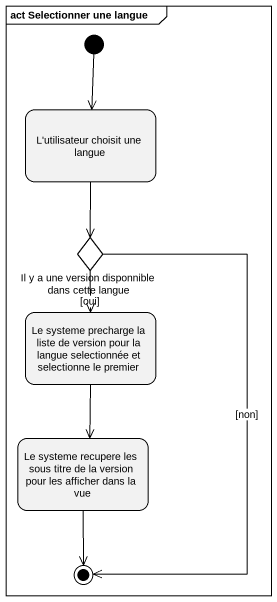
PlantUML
@startuml
mainframe act Selectionner une langue
hide empty description
state "L'utilisateur choisit une langue" as L_utilisateur_choisit_une
state "Il y a une version disponnible dans cette langue" as Il_y_a_une_version <<choice>>
state "Le systeme precharge la liste de version pour la langue selectionnée et selectionne le premier" as Le_systeme_precharge_la
state "Le systeme recupere les sous titre de la version pour les afficher dans la vue" as Le_systeme_recupere_les
[*] --> L_utilisateur_choisit_une
L_utilisateur_choisit_une --> Il_y_a_une_version
Il_y_a_une_version --> Le_systeme_precharge_la : [oui]
Le_systeme_precharge_la --> Le_systeme_recupere_les
Il_y_a_une_version --> [*] : [non]
Le_systeme_recupere_les --> [*]
@enduml
